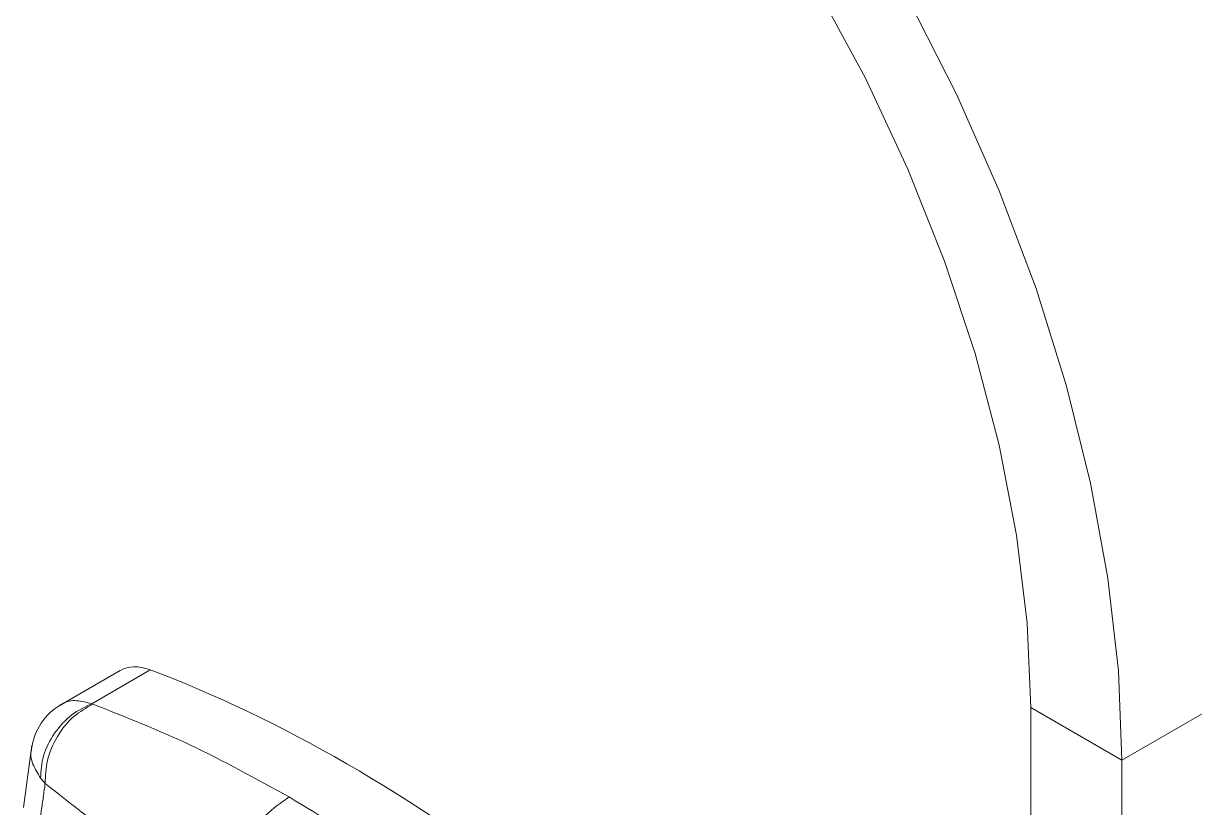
# Model space of a CAD drawing. Extents: x 11 to 120, y 2 to 94.
# Drawn here: x 21.85 to 23.556, y 19.866 to 21.007 of the extents above; entities that cross this region are included whole.
import ezdxf

# ---------------------------------------------------------------- set-up
doc = ezdxf.new("R2010")
doc.units = 0
doc.header["$MEASUREMENT"] = 0
doc.linetypes.add('SLD-Solid', pattern=[0])
doc.layers.add('OBJECT', color=7, linetype='CONTINUOUS')

msp = doc.modelspace()

# ---------------------------------------------------------------- linework, layer by layer
at = {"layer": 'OBJECT', "color": 7, "linetype": 'SLD-Solid', "lineweight": 15}
for p, q in [((24.3339, 20.4449), (23.45, 19.9346)), ((21.9491, 20.017), (22.0344, 20.0662)), ((21.9908, 20.0655), (21.9042, 20.0155)), ((23.45, 19.9346), (23.3171, 20.0114)), ((23.3171, 20.0114), (23.3171, 12.6849)), ((21.8621, 19.956), (21.8496, 19.8659)), ((23.45, 19.9346), (23.45, 12.6081))]:
    msp.add_line(p, q, dxfattribs=at)
at = {"layer": 'OBJECT', "color": 7, "linetype": 'SLD-Solid', "lineweight": 15, "flags": 128}
for points in [[(22.2564, 22.002), (22.3665, 21.9326), (22.4757, 21.8519), (22.583, 21.7608), (22.6876, 21.66), (22.7884, 21.5504), (22.8848, 21.4328), (22.9757, 21.3084), (23.0605, 21.1781), (23.1385, 21.043), (23.2089, 20.9044), (23.2712, 20.7634), (23.3249, 20.6213), (23.3694, 20.4791), (23.4044, 20.3381), (23.4297, 20.1996), (23.4449, 20.0648), (23.45, 19.9346)], [(22.2564, 21.8485), (22.3604, 21.7826), (22.4633, 21.7055), (22.5643, 21.618), (22.6623, 21.521), (22.7564, 21.4152), (22.8457, 21.3019), (22.9293, 21.182), (23.0064, 21.0568), (23.0763, 20.9274), (23.1383, 20.795), (23.1918, 20.6611), (23.2363, 20.5267), (23.2714, 20.3933), (23.2967, 20.2621), (23.312, 20.1344), (23.3171, 20.0114)]]:
    msp.add_lwpolyline(points, dxfattribs=at)
at = {"layer": 'OBJECT', "color": 7, "linetype": 'SLD-Solid', "lineweight": 15}
msp.add_arc((21.9489, 19.9394), 0.0883, 120.2881, 172.2501, dxfattribs=at)
for centre, major_axis, ratio, start_param, end_param in [((22.0537, 19.9633), (-0.0641, 0.1015), 0.548826, 5.657666, 6.261229), ((22.4042, 18.1407), (-1.2089, 1.8994), 0.546317, 5.292469, 5.655978)]:
    msp.add_ellipse(centre, major_axis=major_axis, ratio=ratio, start_param=start_param, end_param=end_param, dxfattribs=at)
for points, knots in [([(21.9491, 20.017), (21.9391, 20.0122), (21.9185, 20.0023), (21.8935, 19.9748), (21.8768, 19.9419), (21.8752, 19.9195), (21.8745, 19.9087)], [0, 0, 0, 0, 0.241561, 0.5, 0.758439, 1, 1, 1, 1]), ([(21.9508, 20.0163), (21.9413, 20.011), (21.9215, 19.9999), (21.8977, 19.9701), (21.8825, 19.935), (21.8818, 19.912), (21.8814, 19.9009)], [0, 0, 0, 0, 0.24117, 0.5, 0.75883, 1, 1, 1, 1]), ([(21.9491, 20.017), (21.9417, 20.0189), (21.9268, 20.0227), (21.9116, 20.0208), (21.9058, 20.0159), (21.9048, 20.015)], [0, 0, 0, 0, 0.454567, 0.909134, 1, 1, 1, 1]), ([(21.8617, 19.9512), (21.8616, 19.9508), (21.8591, 19.9439), (21.8622, 19.9289), (21.8704, 19.9155), (21.8745, 19.9087)], [0, 0, 0, 0, 0.03142, 0.51571, 1, 1, 1, 1]), ([(21.8814, 19.9009), (21.9208, 19.8695), (22.0001, 19.8064), (22.0938, 19.7497), (22.141, 19.7212)], [0, 0, 0, 0, 0.496376, 1, 1, 1, 1]), ([(22.2367, 19.8812), (22.225, 19.873), (22.2008, 19.856), (22.1692, 19.8138), (22.1468, 19.7657), (22.1429, 19.7356), (22.141, 19.7212)], [0, 0, 0, 0, 0.240773, 0.5, 0.759227, 1, 1, 1, 1])]:
    msp.add_open_spline(points, degree=3, knots=knots, dxfattribs=at)
for points, degree in [([(21.9508, 20.0163), (21.9491, 20.017)], 1), ([(22.2367, 19.8812), (22.1888, 19.9076), (22.0929, 19.9605), (21.9982, 19.9977), (21.9508, 20.0163)], 3), ([(21.8699, 19.821), (21.8814, 19.9009)], 1), ([(21.8745, 19.9087), (21.8814, 19.9009)], 1), ([(22.2367, 19.8812), (22.2846, 19.8523), (22.3805, 19.7944), (22.4752, 19.7223), (22.5225, 19.6863)], 3)]:
    msp.add_open_spline(points, degree=degree, dxfattribs=at)

doc.saveas('drawing.dxf')
